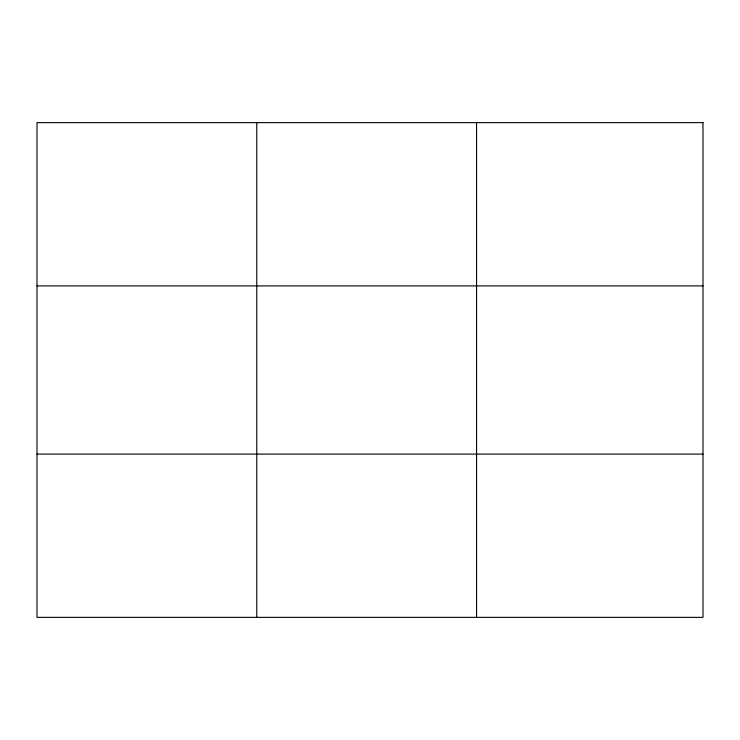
<?xml version="1.0" encoding="UTF-8"?>
<svg xmlns="http://www.w3.org/2000/svg" width="740" height="740" viewBox="0 0 740 740"><rect width="100%" height="100%" fill="white"/><g stroke="black" fill="none" stroke-linecap="round" stroke-linejoin="round"><path stroke-width="1.11" d="M256.78 617.364L256.78 122.637M476.56 617.364L476.56 122.637M37 285.899L703 285.899M37 454.101L703 454.101M703 122.637L703 617.364L37 617.364L37 122.637L703 122.637"/></g></svg>
